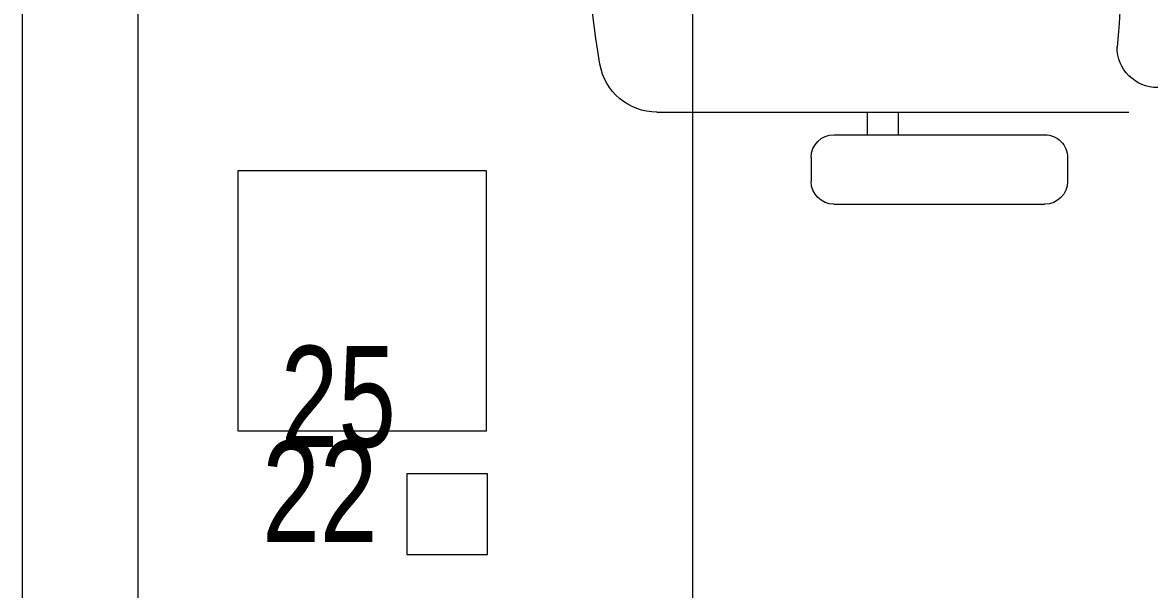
# Model space of a CAD drawing. Header units: millimetres. Extents: x -2143172 to 5255, y -610845 to 279739.
# Drawn here: x -1244251 to -1243276, y -17450 to -16960 of the extents above; entities that cross this region are included whole.
import ezdxf

# ---------------------------------------------------------------- set-up
doc = ezdxf.new("R2010")
doc.units = ezdxf.units.MM
doc.header["$LTSCALE"] = 30
doc.layers.get('0').update_dxf_attribs({"lineweight": 5})
for name, color, linetype, lineweight in [('72_EGR_EQP_TAG', 142, 'Continuous', 5), ('LOADING', 163, 'Continuous', 5), ('NEW', 1, 'Continuous', 5), ('Walls', 32, 'Continuous', 5)]:
    doc.layers.add(name, color=color, linetype=linetype, lineweight=lineweight)
doc.styles.add('X3G_ENTITY_257CFD', font='swisscl.ttf', dxfattribs={"height": 200})

# ---------------------------------------------------------------- blocks, each defined once
blk = doc.blocks.new('D.110.51.53')
blk.add_lwpolyline([(285914, 4547), (286139, 4547), (286139, 4332), (285914, 4332), (285914, 4547)])
blk = doc.blocks.new('D.111.03.06')
blk.add_lwpolyline([(292372, 3690), (292442, 3690), (292442, 3620), (292372, 3620), (292372, 3690)])
blk = doc.blocks.new('*X39')
at = {"color": 0}
for p, q in [((5, 3), (5, 3)), ((5, 3), (5, 3)), ((5, 3), (5, 3)), ((5, 3), (5, 3)), ((5, 3), (5, 3)), ((5, 3), (5, 3)), ((5, 3), (5, 3)), ((5, 3), (5, 3)), ((5, 3), (5, 3)), ((5, 3), (5, 3)), ((5, 3), (5, 3)), ((5, 3), (5, 3)), ((5, 3), (5, 3)), ((5, 3), (5, 3)), ((5, 3), (5, 3)), ((5, 3), (5, 3)), ((5, 3), (5, 3)), ((5, 3), (5, 3)), ((5, 3), (5, 3)), ((5, 3), (5, 3)), ((5, 3), (5, 3)), ((5, 3), (5, 3)), ((5, 3), (5, 3)), ((5, 3), (5, 3)), ((5, 3), (5, 3)), ((5, 3), (5, 3)), ((5, 3), (5, 3)), ((5, 3), (5, 3)), ((5, 3), (5, 3)), ((5, 3), (5, 3)), ((5, 3), (5, 3)), ((5, 3), (5, 3)), ((5, 3), (5, 3)), ((5, 3), (5, 3)), ((5, 3), (5, 3)), ((5, 3), (5, 3)), ((5, 3), (5, 3)), ((5, 3), (5, 3)), ((5, 3), (5, 3)), ((5, 3), (5, 3)), ((5, 3), (5, 3)), ((5, 3), (5, 3)), ((5, 3), (5, 3)), ((5, 3), (5, 3)), ((5, 3), (5, 3)), ((5, 3), (5, 3)), ((5, 3), (5, 3)), ((5, 3), (5, 3)), ((5, 3), (5, 3)), ((5, 3), (5, 3)), ((5, 3), (5, 3)), ((5, 3), (5, 3)), ((5, 3), (5, 3)), ((5, 3), (5, 3)), ((5, 3), (5, 3)), ((5, 3), (5, 3)), ((5, 3), (5, 3)), ((5, 3), (5, 3)), ((5, 3), (5, 3)), ((5, 3), (5, 3)), ((5, 3), (5, 3)), ((5, 3), (5, 3)), ((5, 3), (5, 3)), ((5, 3), (5, 3)), ((5, 3), (5, 3)), ((5, 3), (5, 3)), ((6, 3), (5, 3)), ((5, 3), (5, 3)), ((6, 3), (5, 3)), ((5, 3), (5, 3)), ((6, 3), (5, 3)), ((5, 3), (5, 3)), ((6, 3), (5, 3)), ((5, 3), (5, 3)), ((5, 3), (5, 3)), ((5, 3), (5, 3)), ((5, 3), (5, 3)), ((5, 3), (5, 3)), ((5, 3), (5, 3)), ((5, 3), (5, 3)), ((5, 3), (5, 3)), ((5, 3), (5, 3)), ((5, 3), (5, 3)), ((5, 3), (5, 3)), ((5, 3), (5, 3)), ((5, 3), (5, 3)), ((5, 3), (5, 3)), ((5, 3), (5, 3)), ((5, 3), (5, 3)), ((5, 3), (5, 3)), ((5, 3), (5, 3)), ((5, 3), (5, 3)), ((5, 3), (5, 3)), ((5, 3), (5, 3)), ((5, 3), (5, 3)), ((5, 3), (5, 3)), ((6, 3), (6, 3)), ((6, 3), (6, 3)), ((6, 3), (6, 3)), ((6, 3), (6, 3)), ((6, 3), (6, 3)), ((6, 3), (6, 3)), ((6, 3), (6, 3)), ((6, 3), (6, 3)), ((6, 3), (6, 3)), ((6, 3), (6, 3)), ((6, 3), (6, 3)), ((6, 3), (6, 3)), ((6, 3), (6, 3)), ((6, 3), (6, 3)), ((6, 3), (6, 3)), ((6, 3), (6, 3)), ((6, 3), (6, 3)), ((6, 3), (6, 3)), ((6, 3), (6, 3)), ((6, 3), (6, 3)), ((6, 3), (6, 3)), ((6, 3), (6, 3)), ((6, 3), (6, 3)), ((6, 3), (6, 3)), ((6, 3), (6, 3)), ((6, 3), (6, 3)), ((6, 3), (6, 3)), ((6, 3), (6, 3)), ((6, 3), (6, 3)), ((6, 3), (6, 3)), ((6, 3), (6, 3)), ((6, 3), (6, 3)), ((6, 3), (6, 3)), ((6, 3), (6, 3)), ((6, 3), (6, 3)), ((6, 3), (6, 3)), ((6, 3), (6, 3)), ((6, 3), (6, 3)), ((6, 3), (6, 3)), ((6, 3), (6, 3)), ((6, 3), (6, 3)), ((6, 3), (6, 3)), ((6, 3), (6, 3)), ((6, 3), (6, 3)), ((6, 3), (6, 3)), ((6, 3), (6, 3)), ((6, 3), (6, 3)), ((6, 3), (6, 3)), ((6, 3), (6, 3)), ((6, 3), (6, 3)), ((6, 3), (6, 3)), ((6, 3), (6, 3)), ((6, 3), (6, 3)), ((6, 3), (6, 3)), ((6, 3), (6, 3)), ((6, 3), (6, 3)), ((6, 3), (6, 3)), ((6, 3), (6, 3)), ((6, 3), (6, 3)), ((6, 3), (6, 3)), ((6, 3), (6, 3)), ((6, 3), (6, 3)), ((6, 3), (6, 3)), ((6, 3), (6, 3)), ((6, 3), (6, 3)), ((6, 3), (6, 3)), ((6, 3), (6, 3)), ((6, 3), (6, 3)), ((6, 3), (6, 3)), ((6, 3), (6, 3)), ((6, 3), (6, 3)), ((6, 3), (6, 3)), ((6, 3), (6, 3)), ((6, 3), (6, 3)), ((6, 3), (6, 3)), ((6, 3), (6, 3)), ((6, 3), (6, 3)), ((6, 3), (6, 3)), ((6, 3), (6, 3)), ((6, 3), (6, 3)), ((6, 3), (6, 3)), ((6, 3), (6, 3)), ((6, 3), (6, 3)), ((6, 3), (6, 3)), ((6, 3), (6, 3)), ((6, 3), (6, 3)), ((6, 3), (6, 3)), ((6, 3), (6, 3)), ((6, 3), (6, 3)), ((6, 3), (6, 3)), ((6, 3), (6, 3)), ((6, 3), (6, 3)), ((6, 3), (6, 3)), ((6, 3), (6, 3)), ((6, 3), (6, 3)), ((6, 3), (6, 3)), ((6, 3), (6, 3)), ((6, 3), (6, 3)), ((6, 3), (6, 3)), ((6, 3), (6, 3)), ((6, 3), (6, 3)), ((6, 3), (6, 3)), ((6, 3), (6, 3)), ((6, 3), (6, 3)), ((6, 3), (6, 3)), ((6, 3), (6, 3)), ((6, 3), (6, 3)), ((6, 3), (6, 3)), ((6, 3), (6, 3)), ((6, 3), (6, 3)), ((6, 3), (6, 3)), ((6, 3), (6, 3)), ((6, 3), (6, 3)), ((6, 3), (6, 3)), ((6, 3), (6, 3)), ((6, 3), (6, 3)), ((6, 3), (6, 3)), ((6, 3), (6, 3)), ((6, 3), (6, 3)), ((6, 3), (6, 3)), ((6, 3), (6, 3)), ((6, 3), (6, 3)), ((6, 3), (6, 3)), ((6, 3), (6, 3)), ((6, 3), (6, 3)), ((6, 3), (6, 3)), ((6, 3), (6, 3)), ((6, 3), (6, 3)), ((6, 3), (6, 3)), ((6, 3), (6, 3)), ((6, 3), (6, 3)), ((6, 3), (6, 3)), ((6, 3), (6, 3)), ((6, 3), (6, 3)), ((6, 3), (6, 3)), ((6, 3), (6, 3)), ((6, 3), (6, 3)), ((6, 3), (6, 3)), ((6, 3), (6, 3)), ((6, 3), (6, 3)), ((6, 3), (6, 3)), ((6, 3), (6, 3)), ((6, 3), (6, 3)), ((6, 3), (6, 3)), ((6, 3), (6, 3)), ((6, 3), (6, 3)), ((6, 3), (6, 3)), ((6, 3), (6, 3)), ((6, 3), (6, 3)), ((6, 3), (6, 3)), ((6, 3), (6, 3)), ((6, 3), (6, 3)), ((6, 3), (6, 3)), ((6, 3), (6, 3)), ((6, 3), (6, 3)), ((6, 3), (6, 3)), ((6, 3), (6, 3)), ((6, 3), (6, 3)), ((6, 3), (6, 3)), ((6, 3), (6, 3)), ((6, 3), (6, 3)), ((6, 3), (6, 3)), ((6, 3), (6, 3)), ((6, 3), (6, 3)), ((6, 3), (6, 3)), ((6, 3), (6, 3)), ((6, 3), (6, 3)), ((6, 3), (6, 3)), ((6, 3), (6, 3)), ((6, 3), (6, 3)), ((6, 3), (6, 3)), ((6, 3), (6, 3)), ((6, 3), (6, 3)), ((6, 3), (6, 3)), ((6, 3), (6, 3)), ((6, 3), (6, 3)), ((6, 3), (6, 3)), ((6, 3), (6, 3)), ((6, 3), (6, 3)), ((6, 3), (6, 3)), ((6, 3), (6, 3)), ((6, 3), (6, 3)), ((6, 3), (6, 3)), ((6, 3), (6, 3)), ((6, 3), (6, 3)), ((6, 3), (6, 3)), ((6, 3), (6, 3)), ((6, 3), (6, 3)), ((6, 3), (6, 3)), ((6, 3), (6, 3)), ((6, 3), (6, 3)), ((6, 3), (6, 3)), ((6, 3), (6, 3)), ((6, 3), (6, 3)), ((6, 3), (6, 3)), ((6, 3), (6, 3)), ((6, 3), (6, 3)), ((6, 3), (6, 3)), ((6, 3), (6, 3)), ((6, 3), (6, 3)), ((6, 3), (6, 3)), ((6, 3), (6, 3)), ((6, 3), (6, 3)), ((6, 3), (6, 3)), ((6, 3), (5, 3)), ((6, 3), (5, 3)), ((6, 3), (5, 3)), ((6, 3), (5, 3)), ((6, 3), (5, 3)), ((6, 3), (6, 3)), ((6, 3), (6, 3)), ((6, 3), (6, 3)), ((6, 3), (6, 3)), ((6, 3), (6, 3)), ((6, 3), (6, 3)), ((6, 3), (6, 3)), ((6, 3), (6, 3)), ((6, 3), (6, 3)), ((6, 3), (6, 3)), ((6, 3), (6, 3)), ((6, 3), (6, 3)), ((6, 3), (6, 3)), ((6, 3), (6, 3)), ((6, 3), (6, 3)), ((6, 3), (6, 3)), ((6, 3), (6, 3)), ((6, 3), (6, 3)), ((6, 3), (6, 3)), ((6, 3), (6, 3)), ((6, 3), (6, 3)), ((6, 3), (6, 3)), ((6, 3), (6, 3)), ((6, 3), (6, 3)), ((6, 3), (6, 3)), ((6, 3), (6, 3)), ((6, 3), (6, 3)), ((6, 3), (6, 3)), ((6, 3), (6, 3)), ((6, 3), (6, 3)), ((6, 3), (6, 3)), ((6, 3), (6, 3)), ((6, 3), (6, 3)), ((6, 3), (6, 3)), ((6, 3), (6, 3)), ((6, 3), (6, 3)), ((6, 3), (6, 3)), ((6, 3), (6, 3)), ((6, 3), (6, 3)), ((6, 3), (6, 3)), ((6, 3), (6, 3)), ((6, 3), (6, 3)), ((6, 3), (6, 3)), ((6, 3), (6, 3)), ((6, 3), (6, 3)), ((6, 3), (6, 3)), ((6, 3), (6, 3)), ((6, 3), (6, 3)), ((6, 3), (6, 3)), ((6, 3), (6, 3)), ((6, 3), (6, 3)), ((6, 3), (6, 3)), ((6, 3), (6, 3)), ((6, 3), (6, 3)), ((6, 3), (6, 3)), ((6, 3), (6, 3)), ((6, 3), (6, 3)), ((6, 3), (6, 3)), ((6, 3), (6, 3)), ((6, 3), (6, 3)), ((6, 3), (6, 3)), ((6, 3), (6, 3)), ((6, 3), (6, 3)), ((6, 3), (6, 3)), ((6, 3), (6, 3)), ((6, 3), (6, 3)), ((6, 3), (6, 3)), ((6, 3), (6, 3)), ((6, 3), (6, 3)), ((6, 3), (6, 3)), ((6, 3), (6, 3)), ((6, 3), (6, 3)), ((6, 3), (6, 3)), ((6, 3), (6, 3)), ((6, 3), (6, 3)), ((6, 3), (6, 3)), ((6, 3), (6, 3)), ((6, 3), (6, 3)), ((6, 3), (6, 3)), ((6, 3), (6, 3)), ((6, 3), (6, 3)), ((6, 3), (6, 3)), ((6, 3), (6, 3)), ((6, 3), (6, 3)), ((6, 3), (6, 3)), ((6, 3), (6, 3)), ((6, 3), (6, 3)), ((6, 3), (6, 3)), ((6, 3), (6, 3)), ((6, 3), (6, 3)), ((6, 3), (6, 3)), ((6, 3), (6, 3)), ((6, 3), (6, 3)), ((6, 3), (6, 3)), ((6, 3), (6, 3)), ((6, 3), (6, 3)), ((6, 3), (6, 3)), ((6, 3), (6, 3)), ((6, 3), (6, 3)), ((6, 3), (6, 3)), ((6, 3), (6, 3)), ((6, 3), (6, 3)), ((6, 3), (6, 3)), ((6, 3), (6, 3)), ((6, 3), (6, 3)), ((6, 3), (6, 3)), ((6, 3), (6, 3)), ((6, 3), (6, 3)), ((6, 3), (6, 3)), ((6, 3), (6, 3)), ((6, 3), (6, 3)), ((6, 3), (6, 3)), ((6, 3), (6, 3)), ((6, 3), (6, 3)), ((6, 3), (6, 3)), ((6, 3), (6, 3)), ((6, 3), (6, 3)), ((6, 3), (6, 3)), ((6, 3), (6, 3)), ((6, 3), (6, 3)), ((6, 3), (6, 3)), ((6, 3), (6, 3)), ((6, 3), (6, 3)), ((6, 3), (6, 3)), ((6, 3), (6, 3)), ((6, 3), (6, 3)), ((6, 3), (6, 3)), ((6, 3), (6, 3)), ((6, 3), (6, 3)), ((6, 3), (6, 3)), ((6, 3), (6, 3)), ((6, 3), (6, 3)), ((6, 3), (6, 3)), ((6, 3), (6, 3)), ((6, 3), (6, 3)), ((6, 3), (6, 3)), ((6, 3), (6, 3)), ((6, 3), (6, 3)), ((6, 3), (6, 3)), ((6, 3), (6, 3)), ((6, 3), (6, 3)), ((6, 3), (6, 3)), ((6, 3), (6, 3)), ((6, 3), (6, 3)), ((6, 3), (6, 3)), ((6, 3), (6, 3)), ((6, 3), (6, 3)), ((6, 3), (6, 3)), ((6, 3), (6, 3)), ((6, 3), (6, 3)), ((6, 3), (6, 3)), ((6, 3), (6, 3)), ((6, 3), (6, 3)), ((6, 3), (6, 3)), ((6, 3), (6, 3)), ((6, 3), (6, 3)), ((6, 3), (6, 3)), ((6, 3), (6, 3)), ((6, 3), (6, 3)), ((6, 3), (6, 3)), ((6, 3), (6, 3)), ((6, 3), (6, 3)), ((6, 3), (6, 3)), ((6, 3), (6, 3)), ((6, 3), (6, 3)), ((6, 3), (6, 3)), ((6, 3), (6, 3)), ((6, 3), (6, 3)), ((6, 3), (6, 3)), ((6, 3), (6, 3)), ((6, 3), (6, 3)), ((6, 3), (6, 3)), ((6, 3), (6, 3)), ((6, 3), (6, 3)), ((6, 3), (6, 3)), ((6, 3), (6, 3)), ((6, 3), (6, 3)), ((6, 3), (6, 3)), ((6, 3), (6, 3)), ((6, 3), (6, 3)), ((6, 3), (6, 3)), ((6, 3), (6, 3)), ((6, 3), (6, 3)), ((6, 3), (6, 3)), ((6, 3), (6, 3)), ((6, 3), (6, 3)), ((6, 3), (6, 3)), ((6, 3), (6, 3)), ((6, 3), (6, 3)), ((6, 3), (6, 3)), ((6, 3), (6, 3)), ((6, 3), (6, 3)), ((6, 3), (6, 3)), ((6, 3), (6, 3)), ((6, 3), (6, 3)), ((6, 3), (6, 3)), ((6, 3), (6, 3)), ((6, 3), (6, 3)), ((6, 3), (6, 3)), ((6, 3), (6, 3)), ((6, 3), (6, 3)), ((6, 3), (6, 3)), ((6, 3), (6, 3)), ((6, 3), (6, 3)), ((6, 3), (6, 3)), ((6, 3), (6, 3)), ((6, 3), (6, 3)), ((6, 3), (6, 3)), ((6, 3), (6, 3)), ((6, 3), (6, 3)), ((6, 3), (6, 3)), ((6, 3), (6, 3)), ((6, 3), (6, 3)), ((6, 3), (6, 3)), ((6, 3), (6, 3)), ((6, 3), (6, 3)), ((6, 3), (6, 3)), ((6, 3), (6, 3)), ((6, 3), (6, 3)), ((6, 3), (6, 3)), ((6, 3), (6, 3)), ((6, 3), (6, 3)), ((6, 3), (6, 3)), ((6, 3), (6, 3)), ((6, 3), (6, 3)), ((6, 3), (6, 3)), ((6, 3), (6, 3)), ((6, 3), (6, 3)), ((6, 3), (6, 3)), ((6, 3), (6, 3)), ((6, 3), (6, 3)), ((6, 3), (6, 3)), ((6, 3), (6, 3)), ((6, 3), (6, 3)), ((6, 3), (6, 3)), ((6, 3), (6, 3)), ((6, 3), (6, 3)), ((6, 3), (6, 3)), ((6, 3), (6, 3)), ((6, 3), (6, 3)), ((6, 3), (6, 3)), ((6, 3), (6, 3)), ((6, 3), (6, 3)), ((6, 3), (6, 3)), ((6, 3), (6, 3)), ((6, 3), (6, 3)), ((6, 3), (6, 3)), ((6, 3), (6, 3)), ((6, 3), (6, 3)), ((6, 3), (6, 3)), ((6, 3), (6, 3)), ((6, 3), (6, 3)), ((6, 3), (6, 3)), ((6, 3), (6, 3)), ((6, 3), (6, 3)), ((6, 3), (6, 3)), ((6, 3), (6, 3)), ((6, 3), (6, 3)), ((6, 3), (6, 3)), ((6, 3), (6, 3)), ((6, 3), (6, 3)), ((6, 3), (6, 3)), ((6, 3), (6, 3)), ((6, 3), (6, 3)), ((6, 3), (6, 3)), ((6, 3), (6, 3)), ((6, 3), (6, 3)), ((6, 3), (6, 3)), ((6, 3), (6, 3)), ((6, 3), (6, 3)), ((6, 3), (6, 3)), ((6, 3), (6, 3)), ((6, 3), (6, 3)), ((6, 3), (6, 3)), ((6, 3), (6, 3)), ((6, 3), (6, 3)), ((6, 3), (6, 3)), ((6, 3), (6, 3)), ((6, 3), (6, 3)), ((6, 3), (6, 3)), ((6, 3), (6, 3)), ((6, 3), (6, 3)), ((6, 3), (6, 3)), ((6, 3), (6, 3)), ((6, 3), (6, 3)), ((6, 3), (6, 3)), ((6, 3), (6, 3)), ((6, 3), (6, 3)), ((6, 3), (6, 3)), ((6, 3), (6, 3)), ((6, 3), (6, 3)), ((6, 3), (6, 3)), ((6, 3), (6, 3)), ((6, 3), (6, 3)), ((6, 3), (6, 3)), ((6, 3), (6, 3)), ((6, 3), (6, 3)), ((6, 3), (6, 3)), ((6, 3), (6, 3)), ((6, 3), (6, 3)), ((6, 3), (6, 3)), ((6, 3), (6, 3)), ((6, 3), (6, 3)), ((6, 3), (6, 3)), ((6, 3), (6, 3)), ((6, 3), (6, 3)), ((6, 3), (6, 3)), ((6, 3), (6, 3)), ((6, 3), (6, 3)), ((6, 3), (6, 3)), ((6, 3), (6, 3)), ((6, 3), (6, 3)), ((6, 3), (6, 3)), ((6, 3), (6, 3)), ((6, 3), (6, 3)), ((6, 3), (6, 3)), ((6, 3), (6, 3))]:
    blk.add_line(p, q, dxfattribs=at)
blk = doc.blocks.new('*X40')
at = {"color": 0}
for p, q in [((13, 1), (13, 1)), ((13, 1), (13, 1)), ((13, 1), (13, 1)), ((13, 1), (13, 1)), ((13, 1), (13, 1)), ((13, 1), (13, 1)), ((13, 1), (13, 1)), ((13, 1), (13, 1)), ((13, 1), (13, 1)), ((13, 1), (13, 1)), ((13, 1), (13, 1)), ((13, 1), (13, 1)), ((13, 1), (13, 1)), ((13, 1), (13, 1)), ((13, 1), (13, 1)), ((13, 1), (14, 1)), ((13, 1), (14, 1)), ((13, 1), (14, 1)), ((13, 1), (13, 1)), ((13, 1), (13, 1)), ((13, 1), (13, 1)), ((13, 1), (13, 1)), ((13, 1), (13, 1)), ((13, 1), (13, 1)), ((13, 1), (13, 1)), ((13, 1), (13, 1)), ((13, 1), (13, 1)), ((13, 1), (13, 1)), ((13, 1), (13, 1)), ((13, 1), (13, 1)), ((13, 1), (13, 1)), ((13, 1), (13, 1)), ((13, 1), (13, 1)), ((13, 1), (13, 1)), ((13, 1), (13, 1)), ((13, 1), (13, 1)), ((13, 1), (13, 1)), ((13, 1), (13, 1)), ((13, 1), (13, 1)), ((13, 1), (13, 1)), ((13, 1), (13, 1)), ((13, 1), (13, 1)), ((13, 1), (13, 1)), ((13, 1), (13, 1)), ((13, 1), (13, 1)), ((13, 1), (13, 1)), ((13, 1), (13, 1)), ((13, 1), (13, 1)), ((13, 1), (13, 1)), ((13, 1), (13, 1)), ((13, 1), (13, 1)), ((13, 1), (13, 1)), ((13, 1), (13, 1)), ((13, 1), (13, 1)), ((13, 1), (13, 1)), ((13, 1), (13, 1)), ((13, 1), (13, 1)), ((13, 1), (13, 1)), ((13, 1), (13, 1)), ((13, 1), (13, 1)), ((13, 1), (13, 1)), ((13, 1), (13, 1)), ((13, 1), (13, 1)), ((13, 1), (13, 1)), ((13, 1), (13, 1)), ((13, 1), (13, 1)), ((13, 1), (13, 1)), ((13, 1), (13, 1)), ((13, 1), (13, 1)), ((13, 1), (13, 1)), ((13, 1), (13, 1)), ((13, 1), (13, 1)), ((13, 1), (13, 1)), ((13, 1), (13, 1)), ((13, 1), (13, 1)), ((13, 1), (13, 1)), ((13, 1), (13, 1)), ((13, 1), (13, 1)), ((13, 1), (13, 1)), ((13, 1), (13, 1)), ((13, 1), (13, 1)), ((13, 1), (13, 1)), ((13, 1), (13, 1)), ((13, 1), (13, 1)), ((13, 1), (13, 1)), ((13, 1), (13, 1)), ((13, 1), (13, 1)), ((13, 1), (13, 1)), ((13, 1), (13, 1)), ((13, 1), (13, 1)), ((13, 1), (13, 1)), ((13, 1), (13, 1)), ((13, 1), (13, 1)), ((13, 1), (13, 1)), ((13, 1), (13, 1)), ((13, 1), (13, 1)), ((13, 1), (13, 1)), ((13, 1), (13, 1)), ((13, 1), (13, 1)), ((13, 1), (13, 1)), ((13, 1), (13, 1)), ((13, 1), (13, 1)), ((13, 1), (13, 1)), ((13, 1), (13, 1)), ((13, 1), (13, 1)), ((13, 1), (13, 1)), ((13, 1), (13, 1)), ((13, 1), (13, 1)), ((13, 1), (13, 1)), ((13, 1), (13, 1)), ((13, 1), (13, 1)), ((13, 1), (13, 1)), ((13, 1), (13, 1)), ((13, 1), (13, 1)), ((13, 1), (13, 1)), ((13, 1), (13, 1)), ((13, 1), (13, 1)), ((13, 1), (13, 1)), ((13, 1), (13, 1)), ((13, 1), (13, 1)), ((13, 1), (13, 1)), ((13, 1), (13, 1)), ((13, 1), (13, 1)), ((13, 1), (14, 1)), ((13, 0), (13, 0)), ((13, 0), (13, 0)), ((13, 0), (13, 0)), ((13, 0), (13, 0)), ((13, 0), (13, 0)), ((13, 0), (13, 0)), ((13, 0), (13, 0)), ((13, 0), (13, 0)), ((13, 0), (13, 0)), ((13, 0), (13, 0)), ((13, 0), (13, 0)), ((13, 0), (13, 0)), ((13, 0), (13, 0)), ((13, 0), (13, 0)), ((13, 0), (13, 0)), ((13, 0), (13, 0)), ((13, 0), (13, 0)), ((13, 0), (13, 0)), ((13, 0), (13, 0)), ((13, 0), (13, 0)), ((13, 0), (13, 0)), ((13, 0), (13, 0)), ((13, 0), (13, 0)), ((13, 0), (13, 0)), ((13, 0), (13, 0)), ((13, 0), (13, 0)), ((13, 0), (13, 0)), ((13, 0), (13, 0)), ((13, 0), (13, 0)), ((13, 0), (13, 0)), ((13, 0), (13, 0)), ((13, 0), (13, 0)), ((13, 0), (13, 0)), ((13, 0), (13, 0)), ((13, 0), (13, 0)), ((13, 0), (13, 0)), ((13, 0), (13, 0)), ((13, 0), (13, 0)), ((13, 0), (13, 0)), ((13, 0), (13, 0)), ((13, 0), (13, 0)), ((13, 0), (13, 0)), ((13, 0), (13, 0)), ((13, 0), (13, 0)), ((13, 0), (13, 0)), ((13, 0), (13, 0)), ((13, 0), (13, 0)), ((13, 0), (13, 0)), ((13, 0), (14, 0)), ((13, 0), (14, 0)), ((13, 0), (13, 0)), ((13, 0), (14, 0)), ((14, 1), (14, 1)), ((14, 1), (14, 1)), ((14, 1), (14, 1)), ((14, 1), (14, 1)), ((14, 1), (14, 1)), ((14, 1), (14, 1)), ((14, 1), (14, 1)), ((14, 1), (14, 1)), ((14, 1), (14, 1)), ((14, 1), (14, 1)), ((14, 1), (14, 1)), ((14, 1), (14, 1)), ((14, 1), (14, 1)), ((14, 1), (14, 1)), ((14, 1), (14, 1)), ((14, 1), (14, 1)), ((14, 1), (14, 1)), ((14, 1), (14, 1)), ((14, 1), (14, 1)), ((14, 1), (14, 1)), ((14, 1), (14, 1)), ((14, 1), (14, 1)), ((14, 1), (14, 1)), ((14, 1), (14, 1)), ((14, 1), (14, 1)), ((14, 1), (14, 1)), ((14, 1), (14, 1)), ((14, 1), (14, 1)), ((14, 1), (14, 1)), ((14, 1), (14, 1)), ((14, 1), (14, 1)), ((14, 1), (14, 1)), ((14, 1), (14, 1)), ((14, 1), (14, 1)), ((14, 1), (14, 1)), ((14, 1), (14, 1)), ((14, 1), (14, 1)), ((14, 1), (14, 1)), ((14, 1), (14, 1)), ((14, 1), (14, 1)), ((14, 1), (14, 1)), ((14, 1), (14, 1)), ((14, 1), (14, 1)), ((14, 1), (14, 1)), ((14, 1), (14, 1)), ((14, 1), (14, 1)), ((14, 1), (14, 1)), ((14, 1), (14, 1)), ((14, 1), (14, 1)), ((14, 1), (14, 1)), ((14, 1), (14, 1)), ((14, 1), (14, 1)), ((14, 1), (14, 1)), ((14, 1), (14, 1)), ((14, 1), (14, 1)), ((14, 1), (14, 1)), ((14, 1), (14, 1)), ((14, 1), (14, 1)), ((14, 1), (14, 1)), ((14, 1), (14, 1)), ((14, 1), (14, 1)), ((14, 1), (14, 1)), ((14, 1), (14, 1)), ((14, 1), (14, 1)), ((14, 1), (14, 1)), ((14, 1), (14, 1)), ((14, 1), (14, 1)), ((14, 1), (14, 1)), ((14, 1), (14, 1)), ((14, 1), (14, 1)), ((14, 1), (14, 1)), ((14, 1), (14, 1)), ((14, 1), (14, 1)), ((14, 1), (14, 1)), ((14, 1), (14, 1)), ((14, 1), (14, 1)), ((14, 1), (14, 1)), ((14, 1), (14, 1)), ((14, 1), (14, 1)), ((14, 1), (14, 1)), ((14, 1), (14, 1)), ((14, 1), (14, 1)), ((14, 1), (14, 1)), ((14, 1), (14, 1)), ((14, 1), (14, 1)), ((14, 1), (14, 1)), ((14, 1), (14, 1)), ((14, 1), (14, 1)), ((14, 1), (14, 1)), ((14, 1), (14, 1)), ((14, 1), (14, 1)), ((14, 1), (14, 1)), ((14, 1), (14, 1)), ((14, 1), (14, 1)), ((14, 0), (14, 0)), ((14, 0), (14, 0)), ((14, 0), (14, 0)), ((14, 0), (14, 0)), ((14, 0), (14, 0)), ((14, 0), (14, 0)), ((14, 0), (14, 0)), ((14, 0), (14, 0)), ((14, 0), (14, 0)), ((14, 0), (14, 0)), ((14, 0), (14, 0)), ((14, 0), (14, 0)), ((14, 0), (14, 0)), ((14, 0), (14, 0)), ((14, 0), (14, 0)), ((14, 0), (14, 0)), ((14, 0), (14, 0)), ((14, 0), (14, 0)), ((14, 0), (14, 0)), ((14, 0), (14, 0)), ((14, 0), (14, 0)), ((14, 0), (14, 0)), ((14, 0), (14, 0)), ((14, 0), (14, 0)), ((14, 0), (14, 0)), ((14, 0), (14, 0)), ((14, 0), (14, 0)), ((14, 0), (14, 0)), ((14, 0), (14, 0)), ((14, 0), (14, 0)), ((14, 0), (14, 0)), ((14, 0), (14, 0)), ((14, 0), (14, 0)), ((14, 0), (14, 0)), ((14, 0), (14, 0)), ((14, 0), (14, 0)), ((14, 0), (14, 0)), ((14, 0), (14, 0)), ((14, 0), (14, 0)), ((14, 0), (14, 0)), ((14, 0), (14, 0)), ((14, 0), (14, 0)), ((14, 0), (14, 0)), ((14, 0), (14, 0)), ((14, 0), (14, 0)), ((14, 0), (14, 0)), ((14, 0), (14, 0)), ((14, 0), (14, 0)), ((13, 0), (13, 0)), ((13, 0), (14, 0)), ((13, 0), (13, 0)), ((13, 0), (14, 0)), ((13, 0), (13, 0)), ((13, 0), (14, 0)), ((13, 0), (13, 0)), ((13, 0), (13, 0)), ((13, 0), (13, 0)), ((13, 0), (13, 0)), ((13, 0), (14, 0)), ((13, 0), (13, 0)), ((13, 0), (14, 0)), ((13, 0), (13, 0)), ((13, 0), (14, 0)), ((13, 0), (13, 0)), ((13, 0), (14, 0)), ((13, 0), (13, 0)), ((13, 0), (14, 0)), ((13, 0), (13, 0)), ((13, 0), (14, 0)), ((13, 0), (13, 0)), ((13, 0), (14, 0)), ((13, 0), (13, 0)), ((13, 0), (13, 0)), ((13, 0), (13, 0)), ((13, 0), (14, 0)), ((13, 0), (13, 0)), ((13, 0), (14, 0)), ((13, 0), (13, 0)), ((13, 0), (14, 0)), ((13, 0), (13, 0)), ((13, 0), (14, 0)), ((13, 0), (13, 0)), ((13, 0), (13, 0)), ((13, 0), (13, 0)), ((13, 0), (13, 0)), ((13, 0), (13, 0)), ((13, 0), (13, 0)), ((13, 0), (13, 0)), ((13, 0), (13, 0)), ((13, 0), (13, 0)), ((13, 0), (13, 0)), ((13, 0), (13, 0)), ((13, 0), (13, 0)), ((13, 0), (13, 0)), ((13, 0), (13, 0)), ((13, 0), (13, 0)), ((13, 0), (13, 0)), ((13, 0), (13, 0)), ((13, 0), (13, 0)), ((13, 0), (13, 0)), ((13, 0), (13, 0)), ((13, 0), (13, 0)), ((13, 0), (13, 0)), ((13, 0), (13, 0)), ((13, 0), (13, 0)), ((13, 0), (13, 0)), ((13, 0), (13, 0)), ((13, 0), (13, 0)), ((13, 0), (13, 0)), ((13, 0), (13, 0)), ((13, 0), (13, 0)), ((13, 0), (13, 0)), ((13, -1), (13, -1)), ((13, -1), (13, -1)), ((13, -1), (13, -1)), ((13, -1), (13, -1)), ((13, -1), (13, -1)), ((13, -1), (14, -1)), ((13, -1), (13, -1)), ((14, 0), (14, 0)), ((14, 0), (14, 0)), ((14, 0), (14, 0)), ((14, 0), (14, 0)), ((14, 0), (14, 0)), ((14, 0), (14, 0)), ((14, 0), (14, 0)), ((14, 0), (14, 0)), ((14, 0), (14, 0)), ((14, 0), (14, 0)), ((14, 0), (14, 0)), ((14, 0), (14, 0)), ((14, 0), (14, 0)), ((14, 0), (14, 0)), ((14, 0), (14, 0)), ((13, 0), (14, 0)), ((14, 0), (14, 0)), ((14, 0), (14, 0)), ((14, 0), (14, 0)), ((14, 0), (14, 0)), ((14, 0), (14, 0)), ((14, 0), (14, 0)), ((14, 0), (14, 0)), ((14, 0), (14, 0)), ((14, 0), (14, 0)), ((14, 0), (14, 0)), ((14, 0), (14, 0)), ((14, 0), (14, 0)), ((14, 0), (14, 0)), ((14, 0), (14, 0)), ((14, 0), (14, 0)), ((14, 0), (14, 0)), ((14, 0), (14, 0)), ((14, 0), (14, 0)), ((14, 0), (14, 0)), ((14, 0), (14, 0)), ((14, 0), (14, 0)), ((14, 0), (14, 0)), ((14, 0), (14, 0)), ((14, 0), (14, 0)), ((14, 0), (14, 0)), ((14, 0), (14, 0)), ((14, 0), (14, 0)), ((14, 0), (14, 0)), ((14, 0), (14, 0)), ((14, 0), (14, 0)), ((14, 0), (14, 0)), ((14, 0), (14, 0)), ((14, 0), (14, 0)), ((14, 0), (14, 0)), ((14, -1), (14, -1)), ((14, -1), (14, -1)), ((14, -1), (14, -1)), ((14, -1), (14, -1)), ((14, -1), (14, -1))]:
    blk.add_line(p, q, dxfattribs=at)
blk = doc.blocks.new('GF21018-P')
at = {"color": 0}
for p, q in [((0.22049, 0.47563), (0.22049, 0.0675)), ((0.25963, 0.34221), (0.2804, 0.34221)), ((0.24001, 0.32259), (0.24001, 0.14)), ((0.30001, 0.32259), (0.30001, 0.14)), ((0.22049, 0.29372), (0.24001, 0.29372)), ((0.22049, 0.26708), (0.24001, 0.26708)), ((0.25963, 0.12039), (0.2804, 0.12039))]:
    blk.add_line(p, q, dxfattribs=at)
for points in [[(0.24001, 0.29372), (0.24001, 0.29372), (0.24001, 0.29372), (0.24001, 0.29372), (0.24001, 0.29372), (0.24001, 0.29372), (0.24001, 0.29372), (0.24001, 0.29372), (0.24001, 0.29372), (0.24001, 0.29372), (0.24001, 0.29372), (0.24001, 0.29372), (0.24001, 0.29372), (0.24001, 0.29372), (0.24001, 0.29372), (0.24001, 0.29372), (0.24001, 0.29372), (0.24001, 0.29372), (0.24001, 0.29372), (0.24001, 0.29372), (0.24001, 0.29372), (0.24001, 0.29372), (0.24001, 0.29372), (0.24001, 0.29372), (0.24001, 0.29372), (0.24001, 0.29372), (0.24001, 0.29372), (0.24001, 0.29372), (0.24001, 0.29372), (0.24001, 0.29372), (0.24001, 0.29372), (0.24001, 0.29372), (0.24001, 0.29372), (0.24001, 0.29372), (0.24001, 0.29372), (0.24001, 0.29372), (0.24001, 0.29372), (0.24001, 0.29372), (0.24001, 0.29372), (0.24001, 0.29372), (0.24001, 0.29372), (0.24001, 0.29372), (0.24001, 0.29372), (0.24001, 0.29372), (0.24001, 0.29372), (0.24001, 0.29372), (0.24001, 0.29372), (0.24001, 0.29372), (0.24001, 0.29372), (0.24001, 0.29372), (0.24001, 0.29372), (0.24001, 0.29372), (0.24001, 0.29372), (0.24001, 0.29372), (0.24001, 0.29372), (0.24001, 0.29372), (0.24001, 0.29372), (0.24001, 0.29372), (0.24001, 0.29372), (0.24001, 0.29372), (0.24001, 0.29372), (0.24001, 0.29372), (0.24001, 0.29372), (0.24001, 0.29372), (0.24001, 0.29372), (0.24001, 0.29372), (0.24001, 0.29372), (0.24001, 0.29372), (0.24001, 0.29372), (0.24001, 0.29372), (0.24001, 0.29372), (0.24001, 0.29372), (0.24001, 0.29372), (0.24001, 0.29372), (0.24001, 0.29372), (0.24001, 0.29372), (0.24001, 0.29372), (0.24001, 0.29372), (0.24001, 0.29372), (0.24001, 0.29372), (0.24001, 0.29372), (0.24001, 0.29372), (0.24001, 0.29372), (0.24001, 0.29372), (0.24001, 0.29372), (0.24001, 0.29372), (0.24001, 0.29372), (0.24001, 0.29372), (0.24001, 0.29372), (0.24001, 0.29372), (0.24001, 0.29372), (0.24001, 0.29372), (0.24001, 0.29372), (0.24001, 0.29372), (0.24001, 0.29372), (0.24001, 0.29372), (0.24001, 0.29372), (0.24001, 0.29372), (0.24001, 0.29372), (0.24001, 0.29372), (0.24001, 0.29372), (0.24001, 0.29372), (0.24001, 0.29372), (0.24001, 0.29372), (0.24001, 0.29372), (0.24001, 0.29372), (0.24001, 0.29372), (0.24001, 0.29372), (0.24001, 0.29372), (0.24001, 0.29372), (0.24001, 0.29372), (0.24001, 0.29372), (0.24001, 0.29372), (0.24001, 0.29372), (0.24001, 0.29372), (0.24001, 0.29372), (0.24001, 0.29372), (0.24001, 0.29372), (0.24001, 0.29372), (0.24001, 0.29372), (0.24001, 0.29372), (0.24001, 0.29372), (0.24001, 0.29372), (0.24001, 0.29372), (0.24001, 0.29372), (0.24001, 0.29372), (0.24001, 0.29372), (0.24001, 0.29372), (0.24001, 0.29372), (0.24001, 0.29372), (0.24001, 0.29372), (0.24001, 0.29372), (0.24001, 0.29372), (0.24001, 0.29372), (0.24001, 0.29372), (0.24001, 0.29372), (0.24001, 0.29372), (0.24001, 0.29372), (0.24001, 0.29372), (0.24001, 0.29372), (0.24001, 0.29372), (0.24001, 0.29372), (0.24001, 0.29372), (0.24001, 0.29372), (0.24001, 0.29372), (0.24001, 0.29372), (0.24001, 0.29372), (0.24001, 0.29372), (0.24001, 0.29372), (0.24001, 0.29372), (0.24001, 0.29372), (0.24001, 0.29372), (0.24001, 0.29372), (0.24001, 0.29372), (0.24001, 0.29372), (0.24001, 0.29372), (0.24001, 0.29372), (0.24001, 0.29372), (0.24001, 0.29372), (0.24001, 0.29372), (0.24001, 0.29372), (0.24001, 0.29372), (0.24001, 0.29372), (0.24001, 0.29372), (0.24001, 0.29372), (0.24001, 0.29372), (0.24001, 0.29372), (0.24001, 0.29372), (0.24001, 0.29372), (0.24001, 0.29372), (0.24001, 0.29372), (0.24001, 0.29372), (0.24001, 0.29372), (0.24001, 0.29372), (0.24001, 0.29372), (0.24001, 0.29372), (0.24001, 0.29372), (0.24001, 0.29372), (0.24001, 0.29372), (0.24001, 0.29372), (0.24001, 0.29372), (0.24001, 0.29372), (0.24001, 0.29372), (0.24001, 0.29372), (0.24001, 0.29372), (0.24001, 0.29372), (0.24001, 0.29372), (0.24001, 0.29372), (0.24001, 0.29372), (0.24001, 0.29372), (0.24001, 0.29372), (0.24001, 0.29372), (0.24001, 0.29372), (0.24001, 0.29372), (0.24001, 0.29372), (0.24001, 0.29372), (0.24001, 0.29372), (0.24001, 0.29372), (0.24001, 0.29372), (0.24001, 0.29372), (0.24001, 0.29372), (0.24001, 0.29372), (0.24001, 0.29372), (0.24001, 0.29372), (0.24001, 0.29372), (0.24001, 0.29372), (0.24001, 0.29372), (0.24001, 0.29372), (0.24001, 0.29372), (0.24001, 0.29372), (0.24001, 0.29372), (0.24001, 0.29372), (0.24001, 0.29372), (0.24001, 0.29372), (0.24001, 0.29372), (0.24001, 0.29372), (0.24001, 0.29372), (0.24001, 0.29372), (0.24001, 0.29372), (0.24001, 0.29372), (0.24001, 0.29372), (0.24001, 0.29372), (0.24001, 0.29372), (0.24001, 0.29372), (0.24001, 0.29372), (0.24001, 0.29372), (0.24001, 0.29372), (0.24001, 0.29372), (0.24001, 0.29372), (0.24001, 0.29372), (0.24001, 0.29372), (0.24001, 0.29372), (0.24001, 0.29372), (0.24001, 0.29372), (0.24001, 0.29372), (0.24001, 0.29372), (0.24001, 0.29372), (0.24001, 0.29372), (0.24001, 0.29372), (0.24001, 0.29372), (0.24001, 0.29372), (0.24001, 0.29372), (0.24001, 0.29372), (0.24001, 0.29372), (0.24001, 0.29372), (0.24001, 0.29372), (0.24001, 0.29372), (0.24001, 0.29372), (0.24001, 0.29372), (0.24001, 0.29372), (0.24001, 0.29372), (0.24001, 0.29372), (0.24001, 0.29372), (0.24001, 0.29372), (0.24001, 0.29372), (0.24001, 0.29372), (0.24001, 0.29372), (0.24001, 0.29372), (0.24001, 0.29372), (0.24001, 0.29372), (0.24001, 0.29372), (0.24001, 0.29372), (0.24001, 0.29372), (0.24001, 0.29372), (0.24001, 0.29372), (0.24001, 0.29372), (0.24001, 0.29372), (0.24001, 0.29372), (0.24001, 0.29372), (0.24001, 0.29372), (0.24001, 0.29372), (0.24001, 0.29372), (0.24001, 0.29372), (0.24001, 0.29372), (0.24001, 0.29372), (0.24001, 0.29372), (0.24001, 0.29372)], [(0.24001, 0.29372), (0.24001, 0.29372), (0.24001, 0.29372), (0.24001, 0.29372), (0.24001, 0.29372), (0.24001, 0.29372), (0.24001, 0.29372), (0.24001, 0.29372), (0.24001, 0.29372), (0.24001, 0.29372), (0.24001, 0.29372), (0.24001, 0.29372), (0.24001, 0.29372), (0.24001, 0.29372), (0.24001, 0.29372), (0.24001, 0.29372), (0.24001, 0.29372), (0.24001, 0.29372), (0.24001, 0.29372), (0.24001, 0.29372), (0.24001, 0.29372), (0.24001, 0.29372), (0.24001, 0.29372), (0.24001, 0.29372), (0.24001, 0.29372), (0.24001, 0.29372), (0.24001, 0.29372), (0.24001, 0.29372), (0.24001, 0.29372), (0.24001, 0.29372), (0.24001, 0.29372), (0.24001, 0.29372), (0.24001, 0.29372), (0.24001, 0.29372), (0.24001, 0.29372), (0.24001, 0.29372), (0.24001, 0.29372), (0.24001, 0.29372), (0.24001, 0.29372), (0.24001, 0.29372), (0.24001, 0.29372), (0.24001, 0.29372), (0.24001, 0.29372), (0.24001, 0.29372), (0.24001, 0.29372), (0.24001, 0.29372), (0.24001, 0.29372), (0.24001, 0.29372), (0.24001, 0.29372), (0.24001, 0.29372), (0.24001, 0.29372), (0.24001, 0.29372), (0.24001, 0.29372), (0.24001, 0.29372), (0.24001, 0.29372), (0.24001, 0.29372), (0.24001, 0.29372), (0.24001, 0.29372), (0.24001, 0.29372), (0.24001, 0.29372), (0.24001, 0.29372), (0.24001, 0.29372), (0.24001, 0.29372), (0.24001, 0.29372), (0.24001, 0.29372), (0.24001, 0.29372), (0.24001, 0.29372), (0.24001, 0.29372), (0.24001, 0.29372), (0.24001, 0.29372), (0.24001, 0.29372), (0.24001, 0.29372), (0.24001, 0.29372), (0.24001, 0.29372), (0.24001, 0.29372), (0.24001, 0.29372), (0.24001, 0.29372), (0.24001, 0.29372), (0.24001, 0.29372), (0.24001, 0.29372), (0.24001, 0.29372), (0.24001, 0.29372), (0.24001, 0.29372), (0.24001, 0.29372), (0.24001, 0.29372), (0.24001, 0.29372), (0.24001, 0.29372), (0.24001, 0.29372), (0.24001, 0.29372), (0.24001, 0.29372), (0.24001, 0.29372), (0.24001, 0.29372), (0.24001, 0.29372), (0.24001, 0.29372), (0.24001, 0.29372), (0.24001, 0.29372), (0.24001, 0.29372), (0.24001, 0.29372), (0.24001, 0.29372), (0.24001, 0.29372), (0.24001, 0.29372), (0.24001, 0.29372), (0.24001, 0.29372), (0.24001, 0.29372), (0.24001, 0.29372), (0.24001, 0.29372), (0.24001, 0.29372), (0.24001, 0.29372), (0.24001, 0.29372), (0.24001, 0.29372), (0.24001, 0.29372), (0.24001, 0.29372), (0.24001, 0.29372), (0.24001, 0.29372), (0.24001, 0.29372), (0.24001, 0.29372), (0.24001, 0.29372), (0.24001, 0.29372), (0.24001, 0.29372), (0.24001, 0.29372), (0.24001, 0.29372), (0.24001, 0.29372), (0.24001, 0.29372), (0.24001, 0.29372), (0.24001, 0.29372), (0.24001, 0.29372), (0.24001, 0.29372), (0.24001, 0.29372), (0.24001, 0.29372), (0.24001, 0.29372), (0.24001, 0.29372), (0.24001, 0.29372), (0.24001, 0.29372), (0.24001, 0.29372), (0.24001, 0.29372), (0.24001, 0.29372), (0.24001, 0.29372), (0.24001, 0.29372), (0.24001, 0.29372), (0.24001, 0.29372), (0.24001, 0.29372), (0.24001, 0.29372), (0.24001, 0.29372), (0.24001, 0.29372), (0.24001, 0.29372), (0.24001, 0.29372), (0.24001, 0.29372), (0.24001, 0.29372), (0.24001, 0.29372), (0.24001, 0.29372), (0.24001, 0.29372), (0.24001, 0.29372), (0.24001, 0.29372), (0.24001, 0.29372), (0.24001, 0.29372), (0.24001, 0.29372), (0.24001, 0.29372), (0.24001, 0.29372), (0.24001, 0.29372), (0.24001, 0.29372), (0.24001, 0.29372), (0.24001, 0.29372), (0.24001, 0.29372), (0.24001, 0.29372), (0.24001, 0.29372), (0.24001, 0.29372), (0.24001, 0.29372), (0.24001, 0.29372), (0.24001, 0.29372), (0.24001, 0.29372), (0.24001, 0.29372), (0.24001, 0.29372), (0.24001, 0.29372), (0.24001, 0.29372), (0.24001, 0.29372), (0.24001, 0.29372), (0.24001, 0.29372), (0.24001, 0.29372), (0.24001, 0.29372), (0.24001, 0.29372), (0.24001, 0.29372), (0.24001, 0.29372), (0.24001, 0.29372), (0.24001, 0.29372), (0.24001, 0.29372), (0.24001, 0.29372), (0.24001, 0.29372), (0.24001, 0.29372), (0.24001, 0.29372), (0.24001, 0.29372), (0.24001, 0.29372), (0.24001, 0.29372), (0.24001, 0.29372), (0.24001, 0.29372), (0.24001, 0.29372), (0.24001, 0.29372), (0.24001, 0.29372), (0.24001, 0.29372), (0.24001, 0.29372), (0.24001, 0.29372), (0.24001, 0.29372), (0.24001, 0.29372), (0.24001, 0.29372), (0.24001, 0.29372), (0.24001, 0.29372), (0.24001, 0.29372), (0.24001, 0.29372), (0.24001, 0.29372), (0.24001, 0.29372), (0.24001, 0.29372), (0.24001, 0.29372), (0.24001, 0.29372), (0.24001, 0.29372), (0.24001, 0.29372), (0.24001, 0.29372), (0.24001, 0.29372), (0.24001, 0.29372), (0.24001, 0.29372), (0.24001, 0.29372)], [(0.24001, 0.29372), (0.24001, 0.29372), (0.24001, 0.29372), (0.24001, 0.29372), (0.24001, 0.29372), (0.24001, 0.29372), (0.24001, 0.29372), (0.24001, 0.29372), (0.24001, 0.29372), (0.24001, 0.29372), (0.24001, 0.29372), (0.24001, 0.29372), (0.24001, 0.29372), (0.24001, 0.29372), (0.24001, 0.29372), (0.24001, 0.29372), (0.24001, 0.29372), (0.24001, 0.29372), (0.24001, 0.29372), (0.24001, 0.29372), (0.24001, 0.29372), (0.24001, 0.29372), (0.24001, 0.29372), (0.24001, 0.29372), (0.24001, 0.29372), (0.24001, 0.29372), (0.24001, 0.29372), (0.24001, 0.29372), (0.24001, 0.29372), (0.24001, 0.29372), (0.24001, 0.29372), (0.24001, 0.29372), (0.24001, 0.29372), (0.24001, 0.29372), (0.24001, 0.29372), (0.24001, 0.29372), (0.24001, 0.29372), (0.24001, 0.29372), (0.24001, 0.29372), (0.24001, 0.29372), (0.24001, 0.29372), (0.24001, 0.29372), (0.24001, 0.29372), (0.24001, 0.29372), (0.24001, 0.29372), (0.24001, 0.29372), (0.24001, 0.29372), (0.24001, 0.29372), (0.24001, 0.29372), (0.24001, 0.29372), (0.24001, 0.29372), (0.24001, 0.29372), (0.24001, 0.29372), (0.24001, 0.29372), (0.24001, 0.29372), (0.24001, 0.29372), (0.24001, 0.29372), (0.24001, 0.29372), (0.24001, 0.29372), (0.24001, 0.29372), (0.24001, 0.29372), (0.24001, 0.29372), (0.24001, 0.29372), (0.24001, 0.29372), (0.24001, 0.29372), (0.24001, 0.29372), (0.24001, 0.29372), (0.24001, 0.29372), (0.24001, 0.29372), (0.24001, 0.29372), (0.24001, 0.29372), (0.24001, 0.29372), (0.24001, 0.29372), (0.24001, 0.29372), (0.24001, 0.29372), (0.24001, 0.29372), (0.24001, 0.29372), (0.24001, 0.29372), (0.24001, 0.29372), (0.24001, 0.29372), (0.24001, 0.29372), (0.24001, 0.29372), (0.24001, 0.29372), (0.24001, 0.29372), (0.24001, 0.29372), (0.24001, 0.29372), (0.24001, 0.29372), (0.24001, 0.29372), (0.24001, 0.29372), (0.24001, 0.29372), (0.24001, 0.29372), (0.24001, 0.29372), (0.24001, 0.29372), (0.24001, 0.29372), (0.24001, 0.29372), (0.24001, 0.29372), (0.24001, 0.29372), (0.24001, 0.29372), (0.24001, 0.29372), (0.24001, 0.29372), (0.24001, 0.29372), (0.24001, 0.29372), (0.24001, 0.29372), (0.24001, 0.29372), (0.24001, 0.29372), (0.24001, 0.29372), (0.24001, 0.29372), (0.24001, 0.29372), (0.24001, 0.29372), (0.24001, 0.29372), (0.24001, 0.29372), (0.24001, 0.29372), (0.24001, 0.29372), (0.24001, 0.29372), (0.24001, 0.29372), (0.24001, 0.29372), (0.24001, 0.29372), (0.24001, 0.29372), (0.24001, 0.29372), (0.24001, 0.29372), (0.24001, 0.29372), (0.24001, 0.29372), (0.24001, 0.29372), (0.24001, 0.29372), (0.24001, 0.29372), (0.24001, 0.29372), (0.24001, 0.29372), (0.24001, 0.29372), (0.24001, 0.29372), (0.24001, 0.29372), (0.24001, 0.29372), (0.24001, 0.29372), (0.24001, 0.29372), (0.24001, 0.29372), (0.24001, 0.29372), (0.24001, 0.29372), (0.24001, 0.29372), (0.24001, 0.29372), (0.24001, 0.29372), (0.24001, 0.29372), (0.24001, 0.29372), (0.24001, 0.29372), (0.24001, 0.29372), (0.24001, 0.29372), (0.24001, 0.29372), (0.24001, 0.29372), (0.24001, 0.29372), (0.24001, 0.29372), (0.24001, 0.29372), (0.24001, 0.29372), (0.24001, 0.29372), (0.24001, 0.29372), (0.24001, 0.29372), (0.24001, 0.29372), (0.24001, 0.29372), (0.24001, 0.29372), (0.24001, 0.29372), (0.24001, 0.29372), (0.24001, 0.29372), (0.24001, 0.29372), (0.24001, 0.29372), (0.24001, 0.29372), (0.24001, 0.29372), (0.24001, 0.29372), (0.24001, 0.29372), (0.24001, 0.29372), (0.24001, 0.29372), (0.24001, 0.29372), (0.24001, 0.29372), (0.24001, 0.29372), (0.24001, 0.29372), (0.24001, 0.29372), (0.24001, 0.29372), (0.24001, 0.29372), (0.24001, 0.29372), (0.24001, 0.29372), (0.24001, 0.29372), (0.24001, 0.29372), (0.24001, 0.29372), (0.24001, 0.29372), (0.24001, 0.29372), (0.24001, 0.29372), (0.24001, 0.29372), (0.24001, 0.29372), (0.24001, 0.29372), (0.24001, 0.29372), (0.24001, 0.29372), (0.24001, 0.29372), (0.24001, 0.29372), (0.24001, 0.29372), (0.24001, 0.29372), (0.24001, 0.29372), (0.24001, 0.29372), (0.24001, 0.29372), (0.24001, 0.29372), (0.24001, 0.29372), (0.24001, 0.29372), (0.24001, 0.29372), (0.24001, 0.29372), (0.24001, 0.29372), (0.24001, 0.29372), (0.24001, 0.29372), (0.24001, 0.29372), (0.24001, 0.29372), (0.24001, 0.29372), (0.24001, 0.29372), (0.24001, 0.29372), (0.24001, 0.29372), (0.24001, 0.29372), (0.24001, 0.29372), (0.24001, 0.29372), (0.24001, 0.29372), (0.24001, 0.29372), (0.24001, 0.29372)]]:
    blk.add_lwpolyline(points, close=True, dxfattribs=at)
for centre, radius, start, end in [((-0.0001, -0.52948), 1.06948, 80.36712, 99.63288), ((0.17049, 0.47563), 0.05, 0, 80.36712), ((0.25963, 0.32259), 0.01962, 90, 180), ((0.2804, 0.32259), 0.01962, 0, 90), ((0.25963, 0.14), 0.01962, 180, 270), ((0.2804, 0.14), 0.01962, 270, 0), ((0, 1.84674), 1.77674, 264.69456, 275.30527), ((0.16409, 0.0425), 0.03511, 270, 90)]:
    blk.add_arc(centre, radius, start, end, dxfattribs=at)
at = {"layer": 'NEW', "color": 0, "linetype": 'Continuous'}
for points in [[(0.24001, 0.29372), (0.24001, 0.29372), (0.24001, 0.29372), (0.24001, 0.29372), (0.24001, 0.29372), (0.24001, 0.29372), (0.24001, 0.29372), (0.24001, 0.29372)], [(0.24001, 0.29372), (0.24001, 0.29372), (0.24001, 0.29372), (0.24001, 0.29372), (0.24001, 0.29372), (0.24001, 0.29372), (0.24001, 0.29372)], [(0.24001, 0.29372), (0.24001, 0.29372), (0.24001, 0.29372), (0.24001, 0.29372), (0.24001, 0.29372), (0.24001, 0.29372), (0.24001, 0.29372), (0.24001, 0.29372), (0.24001, 0.29372)], [(0.24001, 0.29372), (0.24001, 0.29372), (0.24001, 0.29372), (0.24001, 0.29372), (0.24001, 0.29372), (0.24001, 0.29372), (0.24001, 0.29372), (0.24001, 0.29372), (0.24001, 0.29372), (0.24001, 0.29372)], [(0.24001, 0.29372), (0.24001, 0.29372), (0.24001, 0.29372), (0.24001, 0.29372), (0.24001, 0.29372), (0.24001, 0.29372), (0.24001, 0.29372), (0.24001, 0.29372), (0.24001, 0.29372), (0.24001, 0.29372), (0.24001, 0.29372), (0.24001, 0.29372), (0.24001, 0.29372), (0.24001, 0.29372), (0.24001, 0.29372)], [(0.24001, 0.29372), (0.24001, 0.29372), (0.24001, 0.29372), (0.24001, 0.29372), (0.24001, 0.29372), (0.24001, 0.29372), (0.24001, 0.29372), (0.24001, 0.29372), (0.24001, 0.29372), (0.24001, 0.29372)], [(0.24001, 0.29372), (0.24001, 0.29372), (0.24001, 0.29372), (0.24001, 0.29372), (0.24001, 0.29372), (0.24001, 0.29372), (0.24001, 0.29372), (0.24001, 0.29372), (0.24001, 0.29372), (0.24001, 0.29372)], [(0.24001, 0.29372), (0.24001, 0.29372), (0.24001, 0.29372), (0.24001, 0.29372), (0.24001, 0.29372), (0.24001, 0.29372), (0.24001, 0.29372), (0.24001, 0.29372), (0.24001, 0.29372), (0.24001, 0.29372)], [(0.24001, 0.29372), (0.24001, 0.29372), (0.24001, 0.29372), (0.24001, 0.29372), (0.24001, 0.29372), (0.24001, 0.29372), (0.24001, 0.29372), (0.24001, 0.29372), (0.24001, 0.29372), (0.24001, 0.29372), (0.24001, 0.29372), (0.24001, 0.29372), (0.24001, 0.29372), (0.24001, 0.29372), (0.24001, 0.29372), (0.24001, 0.29372), (0.24001, 0.29372), (0.24001, 0.29372)], [(0.24001, 0.29372), (0.24001, 0.29372), (0.24001, 0.29372), (0.24001, 0.29372), (0.24001, 0.29372), (0.24001, 0.29372), (0.24001, 0.29372), (0.24001, 0.29372), (0.24001, 0.29372), (0.24001, 0.29372), (0.24001, 0.29372), (0.24001, 0.29372)], [(0.24001, 0.29372), (0.24001, 0.29372), (0.24001, 0.29372), (0.24001, 0.29372), (0.24001, 0.29372), (0.24001, 0.29372), (0.24001, 0.29372)], [(0.24001, 0.29372), (0.24001, 0.29372), (0.24001, 0.29372), (0.24001, 0.29372), (0.24001, 0.29372), (0.24001, 0.29372), (0.24001, 0.29372), (0.24001, 0.29372), (0.24001, 0.29372), (0.24001, 0.29372), (0.24001, 0.29372), (0.24001, 0.29372), (0.24001, 0.29372), (0.24001, 0.29372), (0.24001, 0.29372), (0.24001, 0.29372), (0.24001, 0.29372), (0.24001, 0.29372), (0.24001, 0.29372), (0.24001, 0.29372), (0.24001, 0.29372), (0.24001, 0.29372), (0.24001, 0.29372), (0.24001, 0.29372), (0.24001, 0.29372), (0.24001, 0.29372), (0.24001, 0.29372), (0.24001, 0.29372), (0.24001, 0.29372), (0.24001, 0.29372), (0.24001, 0.29372), (0.24001, 0.29372), (0.24001, 0.29372), (0.24001, 0.29372), (0.24001, 0.29372), (0.24001, 0.29372), (0.24001, 0.29372), (0.24001, 0.29372), (0.24001, 0.29372), (0.24001, 0.29372), (0.24001, 0.29372), (0.24001, 0.29372), (0.24001, 0.29372), (0.24001, 0.29372), (0.24001, 0.29372), (0.24001, 0.29372), (0.24001, 0.29372), (0.24001, 0.29372), (0.24001, 0.29372), (0.24001, 0.29372), (0.24001, 0.29372), (0.24001, 0.29372), (0.24001, 0.29372), (0.24001, 0.29372), (0.24001, 0.29372), (0.24001, 0.29372), (0.24001, 0.29372), (0.24001, 0.29372), (0.24001, 0.29372), (0.24001, 0.29372), (0.24001, 0.29372), (0.24001, 0.29372), (0.24001, 0.29372), (0.24001, 0.29372), (0.24001, 0.29372), (0.24001, 0.29372), (0.24001, 0.29372), (0.24001, 0.29372), (0.24001, 0.29372), (0.24001, 0.29372), (0.24001, 0.29372), (0.24001, 0.29372), (0.24001, 0.29372), (0.24001, 0.29372), (0.24001, 0.29372), (0.24001, 0.29372), (0.24001, 0.29372), (0.24001, 0.29372), (0.24001, 0.29372), (0.24001, 0.29372), (0.24001, 0.29372), (0.24001, 0.29372), (0.24001, 0.29372), (0.24001, 0.29372), (0.24001, 0.29372), (0.24001, 0.29372), (0.24001, 0.29372), (0.24001, 0.29372), (0.24001, 0.29372), (0.24001, 0.29372), (0.24001, 0.29372), (0.24001, 0.29372), (0.24001, 0.29372), (0.24001, 0.29372), (0.24001, 0.29372), (0.24001, 0.29372), (0.24001, 0.29372), (0.24001, 0.29372), (0.24001, 0.29372), (0.24001, 0.29372), (0.24001, 0.29372), (0.24001, 0.29372), (0.24001, 0.29372), (0.24001, 0.29372), (0.24001, 0.29372), (0.24001, 0.29372), (0.24001, 0.29372), (0.24001, 0.29372), (0.24001, 0.29372), (0.24001, 0.29372), (0.24001, 0.29372)], [(0.24001, 0.29372), (0.24001, 0.29372), (0.24001, 0.29372), (0.24001, 0.29372), (0.24001, 0.29372), (0.24001, 0.29372), (0.24001, 0.29372), (0.24001, 0.29372), (0.24001, 0.29372), (0.24001, 0.29372), (0.24001, 0.29372), (0.24001, 0.29372), (0.24001, 0.29372), (0.24001, 0.29372), (0.24001, 0.29372), (0.24001, 0.29372), (0.24001, 0.29372)], [(0.24001, 0.29372), (0.24001, 0.29372), (0.24001, 0.29372), (0.24001, 0.29372), (0.24001, 0.29372), (0.24001, 0.29372), (0.24001, 0.29372), (0.24001, 0.29372), (0.24001, 0.29372), (0.24001, 0.29372), (0.24001, 0.29372), (0.24001, 0.29372), (0.24001, 0.29372), (0.24001, 0.29372), (0.24001, 0.29372), (0.24001, 0.29372), (0.24001, 0.29372), (0.24001, 0.29372), (0.24001, 0.29372), (0.24001, 0.29372), (0.24001, 0.29372), (0.24001, 0.29372), (0.24001, 0.29372), (0.24001, 0.29372), (0.24001, 0.29372), (0.24001, 0.29372), (0.24001, 0.29372), (0.24001, 0.29372), (0.24001, 0.29372), (0.24001, 0.29372), (0.24001, 0.29372), (0.24001, 0.29372), (0.24001, 0.29372), (0.24001, 0.29372), (0.24001, 0.29372), (0.24001, 0.29372), (0.24001, 0.29372), (0.24001, 0.29372), (0.24001, 0.29372), (0.24001, 0.29372), (0.24001, 0.29372), (0.24001, 0.29372), (0.24001, 0.29372), (0.24001, 0.29372), (0.24001, 0.29372), (0.24001, 0.29372), (0.24001, 0.29372), (0.24001, 0.29372), (0.24001, 0.29372), (0.24001, 0.29372), (0.24001, 0.29372), (0.24001, 0.29372), (0.24001, 0.29372), (0.24001, 0.29372), (0.24001, 0.29372), (0.24001, 0.29372), (0.24001, 0.29372), (0.24001, 0.29372), (0.24001, 0.29372), (0.24001, 0.29372), (0.24001, 0.29372), (0.24001, 0.29372), (0.24001, 0.29372), (0.24001, 0.29372), (0.24001, 0.29372), (0.24001, 0.29372), (0.24001, 0.29372), (0.24001, 0.29372), (0.24001, 0.29372), (0.24001, 0.29372), (0.24001, 0.29372), (0.24001, 0.29372), (0.24001, 0.29372), (0.24001, 0.29372), (0.24001, 0.29372), (0.24001, 0.29372), (0.24001, 0.29372), (0.24001, 0.29372), (0.24001, 0.29372), (0.24001, 0.29372), (0.24001, 0.29372), (0.24001, 0.29372), (0.24001, 0.29372), (0.24001, 0.29372), (0.24001, 0.29372), (0.24001, 0.29372), (0.24001, 0.29372), (0.24001, 0.29372), (0.24001, 0.29372)], [(0.24001, 0.29372), (0.24001, 0.29372), (0.24001, 0.29372), (0.24001, 0.29372), (0.24001, 0.29372), (0.24001, 0.29372), (0.24001, 0.29372), (0.24001, 0.29372), (0.24001, 0.29372), (0.24001, 0.29372), (0.24001, 0.29372), (0.24001, 0.29372), (0.24001, 0.29372), (0.24001, 0.29372), (0.24001, 0.29372), (0.24001, 0.29372), (0.24001, 0.29372), (0.24001, 0.29372), (0.24001, 0.29372), (0.24001, 0.29372), (0.24001, 0.29372), (0.24001, 0.29372), (0.24001, 0.29372), (0.24001, 0.29372), (0.24001, 0.29372), (0.24001, 0.29372), (0.24001, 0.29372), (0.24001, 0.29372), (0.24001, 0.29372), (0.24001, 0.29372), (0.24001, 0.29372), (0.24001, 0.29372), (0.24001, 0.29372), (0.24001, 0.29372), (0.24001, 0.29372), (0.24001, 0.29372), (0.24001, 0.29372), (0.24001, 0.29372), (0.24001, 0.29372), (0.24001, 0.29372), (0.24001, 0.29372), (0.24001, 0.29372), (0.24001, 0.29372), (0.24001, 0.29372), (0.24001, 0.29372), (0.24001, 0.29372), (0.24001, 0.29372), (0.24001, 0.29372), (0.24001, 0.29372), (0.24001, 0.29372), (0.24001, 0.29372), (0.24001, 0.29372), (0.24001, 0.29372), (0.24001, 0.29372)]]:
    blk.add_lwpolyline(points, dxfattribs=at)
at = {"color": 0}
for name, xscale, yscale, zscale in [('*X39', 8.59375e-11, 8.59375e-11, 8.59375e-11), ('*X40', 5.5e-11, 5.5e-11, 5.5e-11)]:
    blk.add_blockref(name, (0.24001, 0.29372), dxfattribs=dict(at, xscale=xscale, yscale=yscale, zscale=zscale))

msp = doc.modelspace()

# ---------------------------------------------------------------- linework, layer by layer
at = {"layer": 'LOADING'}
msp.add_line((-1243671.31, -17785.21, -0.1), (-1243671.31, -15884.31, -0.1), dxfattribs=at)
at = {"layer": 'Walls'}
for p, q in [((-1244251.31, -18464.73), (-1244251.31, -15774.73)), ((-1244151.31, -18251.96), (-1244151.31, -15774.73))]:
    msp.add_line(p, q, dxfattribs=at)

# ---------------------------------------------------------------- block references
at = {"layer": 'LOADING', "extrusion": (7.77426e-06, 2.24021e-05, 1), "xscale": -1000, "yscale": 1000.000000000001, "zscale": 1000, "rotation": 90.00141075505213}
msp.add_blockref('GF21018-P', (-1243226.83, -16816.56, -10.14), dxfattribs=at)
at = {"layer": 'LOADING', "xscale": -1, "rotation": 270}
for name, p in [('D.110.51.53', (-1248396.92, -303226.62, -0.1)), ('D.111.03.06', (-1247538.92, -309791.62, -0.1))]:
    msp.add_blockref(name, p, dxfattribs=at)

# ---------------------------------------------------------------- texts
at = {"layer": '72_EGR_EQP_TAG', "char_height": 87.473, "attachment_point": 2, "style": 'X3G_ENTITY_257CFD'}
for s, insert in [('25', (-1243978.12, -17239.15, -0.21)), ('22', (-1243994.11, -17321.26, -0.31))]:
    msp.add_mtext(s, dxfattribs=dict(at, insert=insert))

doc.saveas('drawing.dxf')
